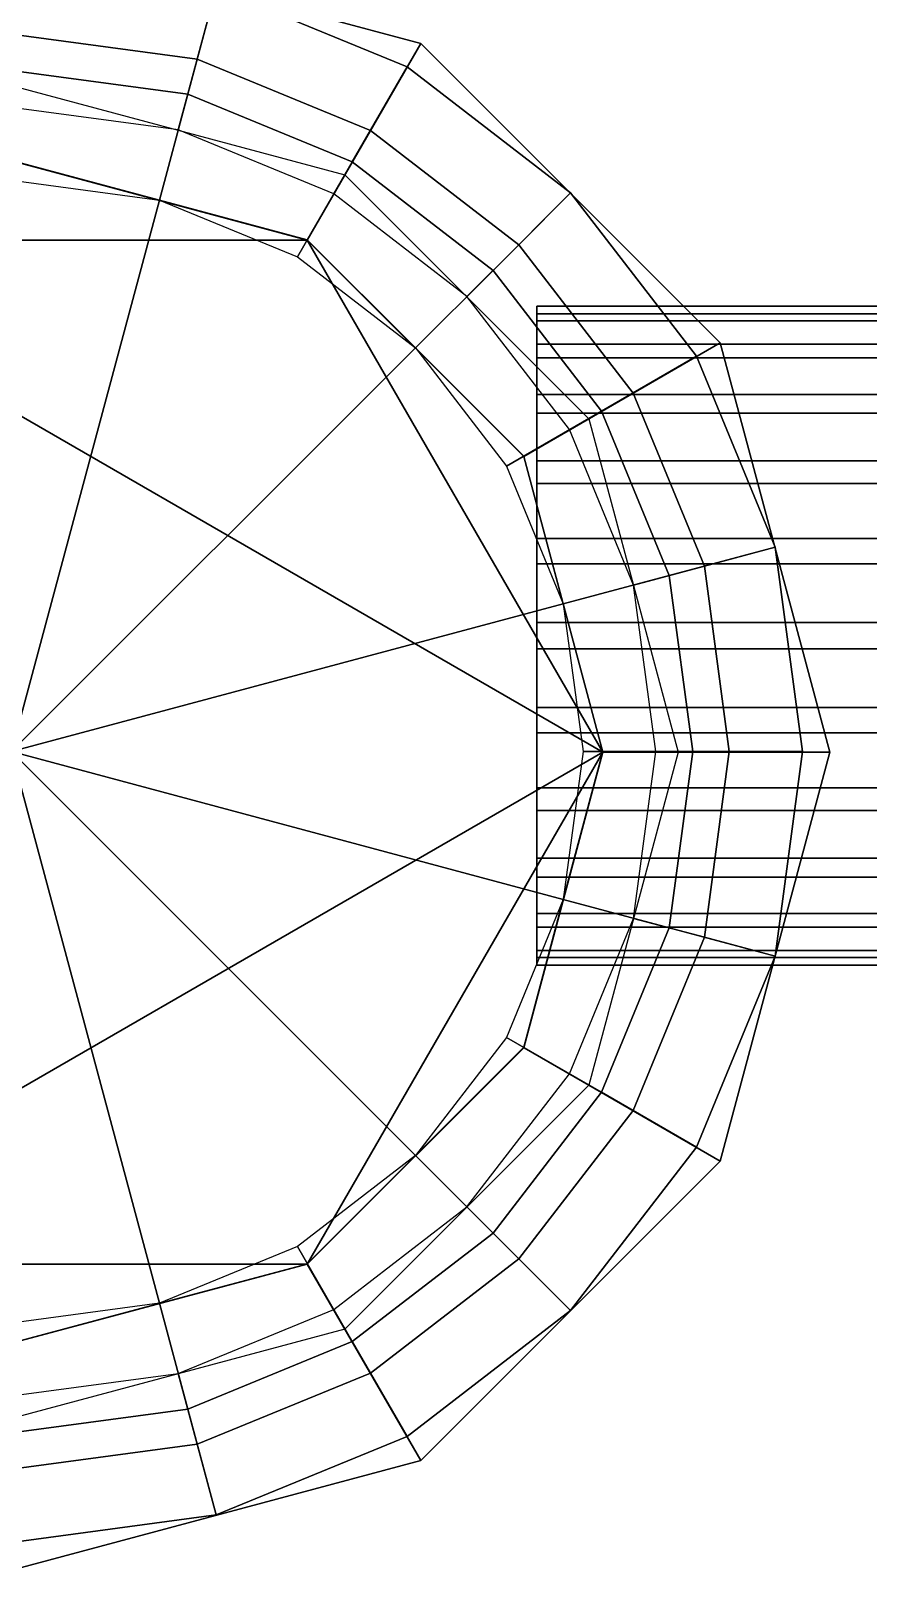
# Model space of a CAD drawing. Extents: x -0.485 to 0.485, y -0.171 to 0.09.
# Drawn here: x -0.43495 to -0.42676, y -0.1094 to -0.09435 of the extents above; entities that cross this region are included whole.
import ezdxf

# ---------------------------------------------------------------- set-up
doc = ezdxf.new("R2010")
doc.units = 0

msp = doc.modelspace()

# ---------------------------------------------------------------- linework, layer by layer
for points in [[(-0.435135, -0.093401, 0.251208), (-0.435135, -0.093401, 0.290534), (-0.431135, -0.094473, 0.290534), (-0.431135, -0.094473, 0.251208)], [(-0.435135, -0.093401, 0.251208), (-0.431135, -0.094473, 0.251208), (-0.432244, -0.096394, 0.248962), (-0.435135, -0.09562, 0.248962)], [(-0.431135, -0.094473, 0.290534), (-0.435135, -0.093401, 0.290534), (-0.435135, -0.094884, 0.291509), (-0.431876, -0.095757, 0.291509)], [(-0.435135, -0.093401, 1.716646), (-0.435135, -0.093401, 1.755973), (-0.431135, -0.094473, 1.755973), (-0.431135, -0.094473, 1.716646)], [(-0.435135, -0.093401, 1.716646), (-0.431135, -0.094473, 1.716646), (-0.432244, -0.096394, 1.7144), (-0.435135, -0.09562, 1.7144)], [(-0.431135, -0.094473, 1.755973), (-0.435135, -0.093401, 1.755973), (-0.435135, -0.094884, 1.756947), (-0.431876, -0.095757, 1.756947)], [(-0.433412, -0.094968, 1.798371), (-0.433135, -0.093933, 1.797248), (-0.435135, -0.093665, 1.797248), (-0.435135, -0.094738, 1.798371)], [(-0.43332, -0.094625, 1.757435), (-0.435135, -0.094382, 1.757435), (-0.435135, -0.093665, 1.757922), (-0.433135, -0.093933, 1.757922)], [(-0.433412, -0.094968, 0.332933), (-0.433135, -0.093933, 0.331809), (-0.435135, -0.093665, 0.331809), (-0.435135, -0.094738, 0.332933)], [(-0.43332, -0.094625, 0.291996), (-0.435135, -0.094382, 0.291996), (-0.435135, -0.093665, 0.292484), (-0.433135, -0.093933, 0.292484)], [(-0.433412, -0.094968, 1.798371), (-0.431805, -0.09563, 1.798371), (-0.431269, -0.094701, 1.797248), (-0.433135, -0.093933, 1.797248)], [(-0.433412, -0.094968, 0.332933), (-0.431805, -0.09563, 0.332933), (-0.431269, -0.094701, 0.331809), (-0.433135, -0.093933, 0.331809)], [(-0.43332, -0.094625, 1.757435), (-0.433135, -0.093933, 1.757922), (-0.431269, -0.094701, 1.757922), (-0.431627, -0.095322, 1.757435)], [(-0.43332, -0.094625, 0.291996), (-0.433135, -0.093933, 0.292484), (-0.431269, -0.094701, 0.292484), (-0.431627, -0.095322, 0.291996)], [(-0.433135, -0.093933, 1.777585), (-0.433135, -0.093933, 1.797248), (-0.431269, -0.094701, 1.797248), (-0.431269, -0.094701, 1.777585)], [(-0.433135, -0.093933, 1.777585), (-0.431269, -0.094701, 1.777585), (-0.431269, -0.094701, 1.757922), (-0.433135, -0.093933, 1.757922)], [(-0.433135, -0.093933, 0.312146), (-0.433135, -0.093933, 0.331809), (-0.431269, -0.094701, 0.331809), (-0.431269, -0.094701, 0.312146)], [(-0.433135, -0.093933, 0.312146), (-0.431269, -0.094701, 0.312146), (-0.431269, -0.094701, 0.292484), (-0.433135, -0.093933, 0.292484)], [(-0.43332, -0.094625, 1.757435), (-0.433506, -0.095317, 1.756947), (-0.435135, -0.095099, 1.756947), (-0.435135, -0.094382, 1.757435)], [(-0.43332, -0.094625, 0.291996), (-0.433506, -0.095317, 0.291509), (-0.435135, -0.095099, 0.291509), (-0.435135, -0.094382, 0.291996)], [(-0.431135, -0.094473, 0.251208), (-0.428207, -0.097401, 0.251208), (-0.430128, -0.09851, 0.248962), (-0.432244, -0.096394, 0.248962)], [(-0.431135, -0.094473, 1.716646), (-0.428207, -0.097401, 1.716646), (-0.430128, -0.09851, 1.7144), (-0.432244, -0.096394, 1.7144)], [(-0.428207, -0.097401, 0.290534), (-0.431135, -0.094473, 0.290534), (-0.431876, -0.095757, 0.291509), (-0.429491, -0.098142, 0.291509)], [(-0.428207, -0.097401, 1.755973), (-0.431135, -0.094473, 1.755973), (-0.431876, -0.095757, 1.756947), (-0.429491, -0.098142, 1.756947)], [(-0.431135, -0.094473, 0.251208), (-0.431135, -0.094473, 0.290534), (-0.428207, -0.097401, 0.290534), (-0.428207, -0.097401, 0.251208)], [(-0.431135, -0.094473, 1.716646), (-0.431135, -0.094473, 1.755973), (-0.428207, -0.097401, 1.755973), (-0.428207, -0.097401, 1.716646)], [(-0.43332, -0.094625, 1.757435), (-0.431627, -0.095322, 1.757435), (-0.431985, -0.095942, 1.756947), (-0.433506, -0.095317, 1.756947)], [(-0.43332, -0.094625, 0.291996), (-0.431627, -0.095322, 0.291996), (-0.431985, -0.095942, 0.291509), (-0.433506, -0.095317, 0.291509)], [(-0.433412, -0.094968, 1.798371), (-0.435135, -0.094738, 1.798371), (-0.435135, -0.09581, 1.799494), (-0.43369, -0.096003, 1.799494)], [(-0.433412, -0.094968, 0.332933), (-0.435135, -0.094738, 0.332933), (-0.435135, -0.09581, 0.334056), (-0.43369, -0.096003, 0.334056)], [(-0.430428, -0.096691, 1.798371), (-0.429671, -0.095933, 1.797248), (-0.431269, -0.094701, 1.797248), (-0.431805, -0.09563, 1.798371)], [(-0.430428, -0.096691, 0.332933), (-0.429671, -0.095933, 0.331809), (-0.431269, -0.094701, 0.331809), (-0.431805, -0.09563, 0.332933)], [(-0.430177, -0.09644, 1.757435), (-0.431627, -0.095322, 1.757435), (-0.431269, -0.094701, 1.757922), (-0.429671, -0.095933, 1.757922)], [(-0.430177, -0.09644, 0.291996), (-0.431627, -0.095322, 0.291996), (-0.431269, -0.094701, 0.292484), (-0.429671, -0.095933, 0.292484)], [(-0.429671, -0.095933, 1.777585), (-0.431269, -0.094701, 1.777585), (-0.431269, -0.094701, 1.797248), (-0.429671, -0.095933, 1.797248)], [(-0.429671, -0.095933, 1.777585), (-0.429671, -0.095933, 1.757922), (-0.431269, -0.094701, 1.757922), (-0.431269, -0.094701, 1.777585)], [(-0.429671, -0.095933, 0.312146), (-0.431269, -0.094701, 0.312146), (-0.431269, -0.094701, 0.331809), (-0.429671, -0.095933, 0.331809)], [(-0.429671, -0.095933, 0.312146), (-0.429671, -0.095933, 0.292484), (-0.431269, -0.094701, 0.292484), (-0.431269, -0.094701, 0.312146)], [(-0.433412, -0.094968, 1.798371), (-0.43369, -0.096003, 1.799494), (-0.432341, -0.096558, 1.799494), (-0.431805, -0.09563, 1.798371)], [(-0.433412, -0.094968, 0.332933), (-0.43369, -0.096003, 0.334056), (-0.432341, -0.096558, 0.334056), (-0.431805, -0.09563, 0.332933)], [(-0.430177, -0.09644, 1.757435), (-0.430684, -0.096946, 1.756947), (-0.431985, -0.095942, 1.756947), (-0.431627, -0.095322, 1.757435)], [(-0.430177, -0.09644, 0.291996), (-0.430684, -0.096946, 0.291509), (-0.431985, -0.095942, 0.291509), (-0.431627, -0.095322, 0.291996)], [(-0.438025, -0.096394, 0.248962), (-0.435135, -0.09562, 0.248962), (-0.432244, -0.096394, 0.248962)], [(-0.438025, -0.096394, 1.7144), (-0.435135, -0.09562, 1.7144), (-0.432244, -0.096394, 1.7144)], [(-0.435135, -0.101397, 1.799494), (-0.43369, -0.096003, 1.799494), (-0.435135, -0.095616, 1.799494), (-0.43658, -0.096003, 1.799494)], [(-0.435135, -0.101397, 0.334056), (-0.43369, -0.096003, 0.334056), (-0.435135, -0.095616, 0.334056), (-0.43658, -0.096003, 0.334056)], [(-0.430428, -0.096691, 1.798371), (-0.431805, -0.09563, 1.798371), (-0.432341, -0.096558, 1.799494), (-0.431186, -0.097449, 1.799494)], [(-0.430428, -0.096691, 0.332933), (-0.431805, -0.09563, 0.332933), (-0.432341, -0.096558, 0.334056), (-0.431186, -0.097449, 0.334056)], [(-0.435135, -0.101397, 1.799494), (-0.431186, -0.097449, 1.799494), (-0.432244, -0.096391, 1.799494), (-0.43369, -0.096003, 1.799494)], [(-0.435135, -0.101397, 0.334056), (-0.431186, -0.097449, 0.334056), (-0.432244, -0.096391, 0.334056), (-0.43369, -0.096003, 0.334056)], [(-0.430428, -0.096691, 1.798371), (-0.429367, -0.098067, 1.798371), (-0.428439, -0.097531, 1.797248), (-0.429671, -0.095933, 1.797248)], [(-0.430428, -0.096691, 0.332933), (-0.429367, -0.098067, 0.332933), (-0.428439, -0.097531, 0.331809), (-0.429671, -0.095933, 0.331809)], [(-0.430177, -0.09644, 1.757435), (-0.429671, -0.095933, 1.757922), (-0.428439, -0.097531, 1.757922), (-0.429059, -0.09789, 1.757435)], [(-0.430177, -0.09644, 0.291996), (-0.429671, -0.095933, 0.292484), (-0.428439, -0.097531, 0.292484), (-0.429059, -0.09789, 0.291996)], [(-0.429671, -0.095933, 1.777585), (-0.429671, -0.095933, 1.797248), (-0.428439, -0.097531, 1.797248), (-0.428439, -0.097531, 1.777585)], [(-0.429671, -0.095933, 1.777585), (-0.428439, -0.097531, 1.777585), (-0.428439, -0.097531, 1.757922), (-0.429671, -0.095933, 1.757922)], [(-0.429671, -0.095933, 0.312146), (-0.429671, -0.095933, 0.331809), (-0.428439, -0.097531, 0.331809), (-0.428439, -0.097531, 0.312146)], [(-0.429671, -0.095933, 0.312146), (-0.428439, -0.097531, 0.312146), (-0.428439, -0.097531, 0.292484), (-0.429671, -0.095933, 0.292484)], [(-0.438025, -0.096394, 0.248962), (-0.432244, -0.096394, 0.248962), (-0.429353, -0.101401, 0.248962)], [(-0.429353, -0.101401, 0.248962), (-0.438025, -0.106408, 0.248962), (-0.438025, -0.096394, 0.248962)], [(-0.438025, -0.096394, 1.7144), (-0.432244, -0.096394, 1.7144), (-0.429353, -0.101401, 1.7144)], [(-0.429353, -0.101401, 1.7144), (-0.438025, -0.106408, 1.7144), (-0.438025, -0.096394, 1.7144)], [(-0.432244, -0.096394, 0.248962), (-0.430128, -0.09851, 0.248962), (-0.429353, -0.101401, 0.248962)], [(-0.432244, -0.096394, 1.7144), (-0.430128, -0.09851, 1.7144), (-0.429353, -0.101401, 1.7144)], [(-0.430177, -0.09644, 1.757435), (-0.429059, -0.09789, 1.757435), (-0.42968, -0.098248, 1.756947), (-0.430684, -0.096946, 1.756947)], [(-0.430177, -0.09644, 0.291996), (-0.429059, -0.09789, 0.291996), (-0.42968, -0.098248, 0.291509), (-0.430684, -0.096946, 0.291509)], [(-0.430428, -0.096691, 1.798371), (-0.431186, -0.097449, 1.799494), (-0.430296, -0.098604, 1.799494), (-0.429367, -0.098067, 1.798371)], [(-0.430428, -0.096691, 0.332933), (-0.431186, -0.097449, 0.334056), (-0.430296, -0.098604, 0.334056), (-0.429367, -0.098067, 0.332933)], [(-0.425217, -0.097041, 1.784565), (-0.425217, -0.097116, 1.783655), (-0.429999, -0.097116, 1.783655), (-0.429999, -0.097041, 1.784565)], [(-0.425217, -0.097041, 1.784565), (-0.429999, -0.097041, 1.784565), (-0.429999, -0.097184, 1.785466), (-0.425217, -0.097184, 1.785466)], [(-0.425217, -0.097041, 0.319127), (-0.425217, -0.097116, 0.318216), (-0.429999, -0.097116, 0.318216), (-0.429999, -0.097041, 0.319127)], [(-0.425217, -0.097041, 0.319127), (-0.429999, -0.097041, 0.319127), (-0.429999, -0.097184, 0.320028), (-0.425217, -0.097184, 0.320028)], [(-0.425217, -0.097414, 1.782801), (-0.429999, -0.097414, 1.782801), (-0.429999, -0.097116, 1.783655), (-0.425217, -0.097116, 1.783655)], [(-0.425217, -0.097414, 0.317362), (-0.429999, -0.097414, 0.317362), (-0.429999, -0.097116, 0.318216), (-0.425217, -0.097116, 0.318216)], [(-0.425217, -0.097545, 1.786291), (-0.425217, -0.097184, 1.785466), (-0.429999, -0.097184, 1.785466), (-0.429999, -0.097545, 1.786291)], [(-0.425217, -0.097545, 0.320852), (-0.425217, -0.097184, 0.320028), (-0.429999, -0.097184, 0.320028), (-0.429999, -0.097545, 0.320852)], [(-0.435135, -0.101397, 1.799494), (-0.429741, -0.099952, 1.799494), (-0.430128, -0.098507, 1.799494), (-0.431186, -0.097449, 1.799494)], [(-0.435135, -0.101397, 0.334056), (-0.429741, -0.099952, 0.334056), (-0.430128, -0.098507, 0.334056), (-0.431186, -0.097449, 0.334056)], [(-0.428207, -0.097401, 0.251208), (-0.427135, -0.101401, 0.251208), (-0.429353, -0.101401, 0.248962), (-0.430128, -0.09851, 0.248962)], [(-0.428207, -0.097401, 1.716646), (-0.427135, -0.101401, 1.716646), (-0.429353, -0.101401, 1.7144), (-0.430128, -0.09851, 1.7144)], [(-0.425217, -0.097414, 1.782801), (-0.425217, -0.097903, 1.782059), (-0.429999, -0.097903, 1.782059), (-0.429999, -0.097414, 1.782801)], [(-0.425217, -0.097414, 0.317362), (-0.425217, -0.097903, 0.31662), (-0.429999, -0.097903, 0.31662), (-0.429999, -0.097414, 0.317362)], [(-0.427135, -0.101401, 0.290534), (-0.428207, -0.097401, 0.290534), (-0.429491, -0.098142, 0.291509), (-0.428618, -0.101401, 0.291509)], [(-0.427135, -0.101401, 1.755973), (-0.428207, -0.097401, 1.755973), (-0.429491, -0.098142, 1.756947), (-0.428618, -0.101401, 1.756947)], [(-0.428706, -0.099675, 1.798371), (-0.427671, -0.099397, 1.797248), (-0.428439, -0.097531, 1.797248), (-0.429367, -0.098067, 1.798371)], [(-0.428706, -0.099675, 0.332933), (-0.427671, -0.099397, 0.331809), (-0.428439, -0.097531, 0.331809), (-0.429367, -0.098067, 0.332933)], [(-0.428362, -0.099583, 1.757435), (-0.429059, -0.09789, 1.757435), (-0.428439, -0.097531, 1.757922), (-0.427671, -0.099397, 1.757922)], [(-0.428362, -0.099583, 0.291996), (-0.429059, -0.09789, 0.291996), (-0.428439, -0.097531, 0.292484), (-0.427671, -0.099397, 0.292484)], [(-0.427671, -0.099397, 1.777585), (-0.428439, -0.097531, 1.777585), (-0.428439, -0.097531, 1.797248), (-0.427671, -0.099397, 1.797248)], [(-0.427671, -0.099397, 1.777585), (-0.427671, -0.099397, 1.757922), (-0.428439, -0.097531, 1.757922), (-0.428439, -0.097531, 1.777585)], [(-0.427671, -0.099397, 0.312146), (-0.428439, -0.097531, 0.312146), (-0.428439, -0.097531, 0.331809), (-0.427671, -0.099397, 0.331809)], [(-0.427671, -0.099397, 0.312146), (-0.427671, -0.099397, 0.292484), (-0.428439, -0.097531, 0.292484), (-0.428439, -0.097531, 0.312146)], [(-0.428207, -0.097401, 0.251208), (-0.428207, -0.097401, 0.290534), (-0.427135, -0.101401, 0.290534), (-0.427135, -0.101401, 0.251208)], [(-0.428207, -0.097401, 1.716646), (-0.428207, -0.097401, 1.755973), (-0.427135, -0.101401, 1.755973), (-0.427135, -0.101401, 1.716646)], [(-0.425217, -0.097545, 1.786291), (-0.429999, -0.097545, 1.786291), (-0.429999, -0.098086, 1.786987), (-0.425217, -0.098086, 1.786987)], [(-0.425217, -0.097545, 0.320852), (-0.429999, -0.097545, 0.320852), (-0.429999, -0.098086, 0.321549), (-0.425217, -0.098086, 0.321549)], [(-0.425217, -0.098552, 1.781485), (-0.429999, -0.098552, 1.781485), (-0.429999, -0.097903, 1.782059), (-0.425217, -0.097903, 1.782059)], [(-0.425217, -0.098552, 0.316047), (-0.429999, -0.098552, 0.316047), (-0.429999, -0.097903, 0.31662), (-0.425217, -0.097903, 0.31662)], [(-0.428362, -0.099583, 1.757435), (-0.429054, -0.099768, 1.756947), (-0.42968, -0.098248, 1.756947), (-0.429059, -0.09789, 1.757435)], [(-0.428362, -0.099583, 0.291996), (-0.429054, -0.099768, 0.291509), (-0.42968, -0.098248, 0.291509), (-0.429059, -0.09789, 0.291996)], [(-0.428706, -0.099675, 1.798371), (-0.429367, -0.098067, 1.798371), (-0.430296, -0.098604, 1.799494), (-0.429741, -0.099952, 1.799494)], [(-0.428706, -0.099675, 0.332933), (-0.429367, -0.098067, 0.332933), (-0.430296, -0.098604, 0.334056), (-0.429741, -0.099952, 0.334056)], [(-0.425217, -0.098775, 1.787503), (-0.425217, -0.098086, 1.786987), (-0.429999, -0.098086, 1.786987), (-0.429999, -0.098775, 1.787503)], [(-0.425217, -0.098775, 0.322064), (-0.425217, -0.098086, 0.321549), (-0.429999, -0.098086, 0.321549), (-0.429999, -0.098775, 0.322064)], [(-0.425217, -0.098552, 1.781485), (-0.425217, -0.099313, 1.781109), (-0.429999, -0.099313, 1.781109), (-0.429999, -0.098552, 1.781485)], [(-0.425217, -0.098552, 0.316047), (-0.425217, -0.099313, 0.315671), (-0.429999, -0.099313, 0.315671), (-0.429999, -0.098552, 0.316047)], [(-0.425217, -0.098775, 1.787503), (-0.429999, -0.098775, 1.787503), (-0.429999, -0.09956, 1.787812), (-0.425217, -0.09956, 1.787812)], [(-0.425217, -0.098775, 0.322064), (-0.429999, -0.098775, 0.322064), (-0.429999, -0.09956, 0.322374), (-0.425217, -0.09956, 0.322374)], [(-0.425217, -0.100135, 1.78096), (-0.429999, -0.100135, 1.78096), (-0.429999, -0.099313, 1.781109), (-0.425217, -0.099313, 1.781109)], [(-0.425217, -0.100135, 0.315521), (-0.429999, -0.100135, 0.315521), (-0.429999, -0.099313, 0.315671), (-0.425217, -0.099313, 0.315671)], [(-0.428706, -0.099675, 1.798371), (-0.428475, -0.101397, 1.798371), (-0.427403, -0.101397, 1.797248), (-0.427671, -0.099397, 1.797248)], [(-0.428706, -0.099675, 0.332933), (-0.428475, -0.101397, 0.332933), (-0.427403, -0.101397, 0.331809), (-0.427671, -0.099397, 0.331809)], [(-0.428362, -0.099583, 1.757435), (-0.427671, -0.099397, 1.757922), (-0.427403, -0.101397, 1.757922), (-0.428119, -0.101397, 1.757435)], [(-0.428362, -0.099583, 0.291996), (-0.427671, -0.099397, 0.292484), (-0.427403, -0.101397, 0.292484), (-0.428119, -0.101397, 0.291996)], [(-0.427671, -0.099397, 1.777585), (-0.427671, -0.099397, 1.797248), (-0.427403, -0.101397, 1.797248), (-0.427403, -0.101397, 1.777585)], [(-0.427671, -0.099397, 1.777585), (-0.427403, -0.101397, 1.777585), (-0.427403, -0.101397, 1.757922), (-0.427671, -0.099397, 1.757922)], [(-0.427671, -0.099397, 0.312146), (-0.427671, -0.099397, 0.331809), (-0.427403, -0.101397, 0.331809), (-0.427403, -0.101397, 0.312146)], [(-0.427671, -0.099397, 0.312146), (-0.427403, -0.101397, 0.312146), (-0.427403, -0.101397, 0.292484), (-0.427671, -0.099397, 0.292484)], [(-0.425217, -0.10039, 1.787891), (-0.425217, -0.09956, 1.787812), (-0.429999, -0.09956, 1.787812), (-0.429999, -0.10039, 1.787891)], [(-0.425217, -0.10039, 0.322453), (-0.425217, -0.09956, 0.322374), (-0.429999, -0.09956, 0.322374), (-0.429999, -0.10039, 0.322453)], [(-0.428362, -0.099583, 1.757435), (-0.428119, -0.101397, 1.757435), (-0.428836, -0.101397, 1.756947), (-0.429054, -0.099768, 1.756947)], [(-0.428362, -0.099583, 0.291996), (-0.428119, -0.101397, 0.291996), (-0.428836, -0.101397, 0.291509), (-0.429054, -0.099768, 0.291509)], [(-0.428706, -0.099675, 1.798371), (-0.429741, -0.099952, 1.799494), (-0.429547, -0.101397, 1.799494), (-0.428475, -0.101397, 1.798371)], [(-0.428706, -0.099675, 0.332933), (-0.429741, -0.099952, 0.334056), (-0.429547, -0.101397, 0.334056), (-0.428475, -0.101397, 0.332933)], [(-0.435135, -0.101397, 1.799494), (-0.429741, -0.102843, 1.799494), (-0.429354, -0.101397, 1.799494), (-0.429741, -0.099952, 1.799494)], [(-0.435135, -0.101397, 0.334056), (-0.429741, -0.102843, 0.334056), (-0.429354, -0.101397, 0.334056), (-0.429741, -0.099952, 0.334056)], [(-0.425217, -0.100135, 1.78096), (-0.425217, -0.100965, 1.781039), (-0.429999, -0.100965, 1.781039), (-0.429999, -0.100135, 1.78096)], [(-0.425217, -0.100135, 0.315521), (-0.425217, -0.100965, 0.3156), (-0.429999, -0.100965, 0.3156), (-0.429999, -0.100135, 0.315521)], [(-0.425217, -0.10039, 1.787891), (-0.429999, -0.10039, 1.787891), (-0.429999, -0.101213, 1.787742), (-0.425217, -0.101213, 1.787742)], [(-0.425217, -0.10039, 0.322453), (-0.429999, -0.10039, 0.322453), (-0.429999, -0.101213, 0.322303), (-0.425217, -0.101213, 0.322303)], [(-0.425217, -0.10175, 1.781348), (-0.429999, -0.10175, 1.781348), (-0.429999, -0.100965, 1.781039), (-0.425217, -0.100965, 1.781039)], [(-0.425217, -0.10175, 0.31591), (-0.429999, -0.10175, 0.31591), (-0.429999, -0.100965, 0.3156), (-0.425217, -0.100965, 0.3156)], [(-0.425217, -0.101973, 1.787365), (-0.425217, -0.101213, 1.787742), (-0.429999, -0.101213, 1.787742), (-0.429999, -0.101973, 1.787365)], [(-0.425217, -0.101973, 0.321927), (-0.425217, -0.101213, 0.322303), (-0.429999, -0.101213, 0.322303), (-0.429999, -0.101973, 0.321927)], [(-0.429353, -0.101401, 0.248962), (-0.432244, -0.106408, 0.248962), (-0.438025, -0.106408, 0.248962)], [(-0.429353, -0.101401, 1.7144), (-0.432244, -0.106408, 1.7144), (-0.438025, -0.106408, 1.7144)], [(-0.435135, -0.101397, 1.799494), (-0.43658, -0.106791, 1.799494), (-0.435135, -0.107179, 1.799494), (-0.43369, -0.106791, 1.799494)], [(-0.435135, -0.101397, 0.334056), (-0.43658, -0.106791, 0.334056), (-0.435135, -0.107179, 0.334056), (-0.43369, -0.106791, 0.334056)], [(-0.435135, -0.101397, 1.799494), (-0.43369, -0.106791, 1.799494), (-0.432244, -0.106404, 1.799494), (-0.431186, -0.105346, 1.799494)], [(-0.435135, -0.101397, 1.799494), (-0.431186, -0.105346, 1.799494), (-0.430128, -0.104288, 1.799494), (-0.429741, -0.102843, 1.799494)], [(-0.435135, -0.101397, 0.334056), (-0.43369, -0.106791, 0.334056), (-0.432244, -0.106404, 0.334056), (-0.431186, -0.105346, 0.334056)], [(-0.435135, -0.101397, 0.334056), (-0.431186, -0.105346, 0.334056), (-0.430128, -0.104288, 0.334056), (-0.429741, -0.102843, 0.334056)], [(-0.429353, -0.101401, 0.248962), (-0.430128, -0.104292, 0.248962), (-0.432244, -0.106408, 0.248962)], [(-0.429353, -0.101401, 1.7144), (-0.430128, -0.104292, 1.7144), (-0.432244, -0.106408, 1.7144)], [(-0.427135, -0.101401, 0.251208), (-0.428207, -0.105401, 0.251208), (-0.430128, -0.104292, 0.248962), (-0.429353, -0.101401, 0.248962)], [(-0.427135, -0.101401, 1.716646), (-0.428207, -0.105401, 1.716646), (-0.430128, -0.104292, 1.7144), (-0.429353, -0.101401, 1.7144)], [(-0.428706, -0.10312, 1.798371), (-0.428475, -0.101397, 1.798371), (-0.429547, -0.101397, 1.799494), (-0.429741, -0.102843, 1.799494)], [(-0.428706, -0.10312, 0.332933), (-0.428475, -0.101397, 0.332933), (-0.429547, -0.101397, 0.334056), (-0.429741, -0.102843, 0.334056)], [(-0.428207, -0.105401, 0.290534), (-0.427135, -0.101401, 0.290534), (-0.428618, -0.101401, 0.291509), (-0.429491, -0.104659, 0.291509)], [(-0.428207, -0.105401, 1.755973), (-0.427135, -0.101401, 1.755973), (-0.428618, -0.101401, 1.756947), (-0.429491, -0.104659, 1.756947)], [(-0.428362, -0.103212, 1.757435), (-0.429054, -0.103027, 1.756947), (-0.428836, -0.101397, 1.756947), (-0.428119, -0.101397, 1.757435)], [(-0.428362, -0.103212, 0.291996), (-0.429054, -0.103027, 0.291509), (-0.428836, -0.101397, 0.291509), (-0.428119, -0.101397, 0.291996)], [(-0.428706, -0.10312, 1.798371), (-0.427671, -0.103397, 1.797248), (-0.427403, -0.101397, 1.797248), (-0.428475, -0.101397, 1.798371)], [(-0.428706, -0.10312, 0.332933), (-0.427671, -0.103397, 0.331809), (-0.427403, -0.101397, 0.331809), (-0.428475, -0.101397, 0.332933)], [(-0.428362, -0.103212, 1.757435), (-0.428119, -0.101397, 1.757435), (-0.427403, -0.101397, 1.757922), (-0.427671, -0.103397, 1.757922)], [(-0.428362, -0.103212, 0.291996), (-0.428119, -0.101397, 0.291996), (-0.427403, -0.101397, 0.292484), (-0.427671, -0.103397, 0.292484)], [(-0.427135, -0.101401, 0.251208), (-0.427135, -0.101401, 0.290534), (-0.428207, -0.105401, 0.290534), (-0.428207, -0.105401, 0.251208)], [(-0.427135, -0.101401, 1.716646), (-0.427135, -0.101401, 1.755973), (-0.428207, -0.105401, 1.755973), (-0.428207, -0.105401, 1.716646)], [(-0.427671, -0.103397, 1.777585), (-0.427403, -0.101397, 1.777585), (-0.427403, -0.101397, 1.797248), (-0.427671, -0.103397, 1.797248)], [(-0.427671, -0.103397, 1.777585), (-0.427671, -0.103397, 1.757922), (-0.427403, -0.101397, 1.757922), (-0.427403, -0.101397, 1.777585)], [(-0.427671, -0.103397, 0.312146), (-0.427403, -0.101397, 0.312146), (-0.427403, -0.101397, 0.331809), (-0.427671, -0.103397, 0.331809)], [(-0.427671, -0.103397, 0.312146), (-0.427671, -0.103397, 0.292484), (-0.427403, -0.101397, 0.292484), (-0.427403, -0.101397, 0.312146)], [(-0.425217, -0.10175, 1.781348), (-0.425217, -0.102439, 1.781864), (-0.429999, -0.102439, 1.781864), (-0.429999, -0.10175, 1.781348)], [(-0.425217, -0.10175, 0.31591), (-0.425217, -0.102439, 0.316425), (-0.429999, -0.102439, 0.316425), (-0.429999, -0.10175, 0.31591)], [(-0.425217, -0.101973, 1.787365), (-0.429999, -0.101973, 1.787365), (-0.429999, -0.102623, 1.786792), (-0.425217, -0.102623, 1.786792)], [(-0.425217, -0.101973, 0.321927), (-0.429999, -0.101973, 0.321927), (-0.429999, -0.102623, 0.321353), (-0.425217, -0.102623, 0.321353)], [(-0.425217, -0.102981, 1.78256), (-0.429999, -0.102981, 1.78256), (-0.429999, -0.102439, 1.781864), (-0.425217, -0.102439, 1.781864)], [(-0.425217, -0.102981, 0.317121), (-0.429999, -0.102981, 0.317121), (-0.429999, -0.102439, 0.316425), (-0.425217, -0.102439, 0.316425)], [(-0.425217, -0.103112, 1.78605), (-0.425217, -0.102623, 1.786792), (-0.429999, -0.102623, 1.786792), (-0.429999, -0.103112, 1.78605)], [(-0.425217, -0.103112, 0.320611), (-0.425217, -0.102623, 0.321353), (-0.429999, -0.102623, 0.321353), (-0.429999, -0.103112, 0.320611)], [(-0.428706, -0.10312, 1.798371), (-0.429741, -0.102843, 1.799494), (-0.430296, -0.104191, 1.799494), (-0.429367, -0.104727, 1.798371)], [(-0.428706, -0.10312, 0.332933), (-0.429741, -0.102843, 0.334056), (-0.430296, -0.104191, 0.334056), (-0.429367, -0.104727, 0.332933)], [(-0.425217, -0.102981, 1.78256), (-0.425217, -0.103341, 1.783385), (-0.429999, -0.103341, 1.783385), (-0.429999, -0.102981, 1.78256)], [(-0.425217, -0.102981, 0.317121), (-0.425217, -0.103341, 0.317946), (-0.429999, -0.103341, 0.317946), (-0.429999, -0.102981, 0.317121)], [(-0.428362, -0.103212, 1.757435), (-0.429059, -0.104905, 1.757435), (-0.42968, -0.104547, 1.756947), (-0.429054, -0.103027, 1.756947)], [(-0.428362, -0.103212, 0.291996), (-0.429059, -0.104905, 0.291996), (-0.42968, -0.104547, 0.291509), (-0.429054, -0.103027, 0.291509)], [(-0.425217, -0.103112, 1.78605), (-0.429999, -0.103112, 1.78605), (-0.429999, -0.103409, 1.785196), (-0.425217, -0.103409, 1.785196)], [(-0.425217, -0.103112, 0.320611), (-0.429999, -0.103112, 0.320611), (-0.429999, -0.103409, 0.319757), (-0.425217, -0.103409, 0.319757)], [(-0.428706, -0.10312, 1.798371), (-0.429367, -0.104727, 1.798371), (-0.428439, -0.105263, 1.797248), (-0.427671, -0.103397, 1.797248)], [(-0.428706, -0.10312, 0.332933), (-0.429367, -0.104727, 0.332933), (-0.428439, -0.105263, 0.331809), (-0.427671, -0.103397, 0.331809)], [(-0.428362, -0.103212, 1.757435), (-0.427671, -0.103397, 1.757922), (-0.428439, -0.105263, 1.757922), (-0.429059, -0.104905, 1.757435)], [(-0.428362, -0.103212, 0.291996), (-0.427671, -0.103397, 0.292484), (-0.428439, -0.105263, 0.292484), (-0.429059, -0.104905, 0.291996)], [(-0.425217, -0.103485, 1.784285), (-0.429999, -0.103485, 1.784285), (-0.429999, -0.103341, 1.783385), (-0.425217, -0.103341, 1.783385)], [(-0.425217, -0.103485, 0.318847), (-0.429999, -0.103485, 0.318847), (-0.429999, -0.103341, 0.317946), (-0.425217, -0.103341, 0.317946)], [(-0.425217, -0.103485, 1.784285), (-0.425217, -0.103409, 1.785196), (-0.429999, -0.103409, 1.785196), (-0.429999, -0.103485, 1.784285)], [(-0.425217, -0.103485, 0.318847), (-0.425217, -0.103409, 0.319757), (-0.429999, -0.103409, 0.319757), (-0.429999, -0.103485, 0.318847)], [(-0.427671, -0.103397, 1.777585), (-0.427671, -0.103397, 1.797248), (-0.428439, -0.105263, 1.797248), (-0.428439, -0.105263, 1.777585)], [(-0.427671, -0.103397, 1.777585), (-0.428439, -0.105263, 1.777585), (-0.428439, -0.105263, 1.757922), (-0.427671, -0.103397, 1.757922)], [(-0.427671, -0.103397, 0.312146), (-0.427671, -0.103397, 0.331809), (-0.428439, -0.105263, 0.331809), (-0.428439, -0.105263, 0.312146)], [(-0.427671, -0.103397, 0.312146), (-0.428439, -0.105263, 0.312146), (-0.428439, -0.105263, 0.292484), (-0.427671, -0.103397, 0.292484)], [(-0.428207, -0.105401, 0.251208), (-0.431135, -0.108329, 0.251208), (-0.432244, -0.106408, 0.248962), (-0.430128, -0.104292, 0.248962)], [(-0.428207, -0.105401, 1.716646), (-0.431135, -0.108329, 1.716646), (-0.432244, -0.106408, 1.7144), (-0.430128, -0.104292, 1.7144)], [(-0.430428, -0.106104, 1.798371), (-0.429367, -0.104727, 1.798371), (-0.430296, -0.104191, 1.799494), (-0.431186, -0.105346, 1.799494)], [(-0.430428, -0.106104, 0.332933), (-0.429367, -0.104727, 0.332933), (-0.430296, -0.104191, 0.334056), (-0.431186, -0.105346, 0.334056)], [(-0.430177, -0.106355, 1.757435), (-0.430684, -0.105849, 1.756947), (-0.42968, -0.104547, 1.756947), (-0.429059, -0.104905, 1.757435)], [(-0.430177, -0.106355, 0.291996), (-0.430684, -0.105849, 0.291509), (-0.42968, -0.104547, 0.291509), (-0.429059, -0.104905, 0.291996)], [(-0.431135, -0.108329, 0.290534), (-0.428207, -0.105401, 0.290534), (-0.429491, -0.104659, 0.291509), (-0.431876, -0.107045, 0.291509)], [(-0.431135, -0.108329, 1.755973), (-0.428207, -0.105401, 1.755973), (-0.429491, -0.104659, 1.756947), (-0.431876, -0.107045, 1.756947)], [(-0.430428, -0.106104, 1.798371), (-0.429671, -0.106861, 1.797248), (-0.428439, -0.105263, 1.797248), (-0.429367, -0.104727, 1.798371)], [(-0.430428, -0.106104, 0.332933), (-0.429671, -0.106861, 0.331809), (-0.428439, -0.105263, 0.331809), (-0.429367, -0.104727, 0.332933)], [(-0.430177, -0.106355, 1.757435), (-0.429059, -0.104905, 1.757435), (-0.428439, -0.105263, 1.757922), (-0.429671, -0.106861, 1.757922)], [(-0.430177, -0.106355, 0.291996), (-0.429059, -0.104905, 0.291996), (-0.428439, -0.105263, 0.292484), (-0.429671, -0.106861, 0.292484)], [(-0.430428, -0.106104, 1.798371), (-0.431186, -0.105346, 1.799494), (-0.432341, -0.106236, 1.799494), (-0.431805, -0.107165, 1.798371)], [(-0.430428, -0.106104, 0.332933), (-0.431186, -0.105346, 0.334056), (-0.432341, -0.106236, 0.334056), (-0.431805, -0.107165, 0.332933)], [(-0.429671, -0.106861, 1.777585), (-0.428439, -0.105263, 1.777585), (-0.428439, -0.105263, 1.797248), (-0.429671, -0.106861, 1.797248)], [(-0.429671, -0.106861, 1.777585), (-0.429671, -0.106861, 1.757922), (-0.428439, -0.105263, 1.757922), (-0.428439, -0.105263, 1.777585)], [(-0.429671, -0.106861, 0.312146), (-0.428439, -0.105263, 0.312146), (-0.428439, -0.105263, 0.331809), (-0.429671, -0.106861, 0.331809)], [(-0.429671, -0.106861, 0.312146), (-0.429671, -0.106861, 0.292484), (-0.428439, -0.105263, 0.292484), (-0.428439, -0.105263, 0.312146)], [(-0.428207, -0.105401, 0.251208), (-0.428207, -0.105401, 0.290534), (-0.431135, -0.108329, 0.290534), (-0.431135, -0.108329, 0.251208)], [(-0.428207, -0.105401, 1.716646), (-0.428207, -0.105401, 1.755973), (-0.431135, -0.108329, 1.755973), (-0.431135, -0.108329, 1.716646)], [(-0.430177, -0.106355, 1.757435), (-0.431627, -0.107473, 1.757435), (-0.431985, -0.106852, 1.756947), (-0.430684, -0.105849, 1.756947)], [(-0.430177, -0.106355, 0.291996), (-0.431627, -0.107473, 0.291996), (-0.431985, -0.106852, 0.291509), (-0.430684, -0.105849, 0.291509)], [(-0.430428, -0.106104, 1.798371), (-0.431805, -0.107165, 1.798371), (-0.431269, -0.108094, 1.797248), (-0.429671, -0.106861, 1.797248)], [(-0.430428, -0.106104, 0.332933), (-0.431805, -0.107165, 0.332933), (-0.431269, -0.108094, 0.331809), (-0.429671, -0.106861, 0.331809)], [(-0.433412, -0.107826, 1.798371), (-0.431805, -0.107165, 1.798371), (-0.432341, -0.106236, 1.799494), (-0.43369, -0.106791, 1.799494)], [(-0.433412, -0.107826, 0.332933), (-0.431805, -0.107165, 0.332933), (-0.432341, -0.106236, 0.334056), (-0.43369, -0.106791, 0.334056)], [(-0.432244, -0.106408, 0.248962), (-0.435135, -0.107182, 0.248962), (-0.438025, -0.106408, 0.248962)], [(-0.432244, -0.106408, 1.7144), (-0.435135, -0.107182, 1.7144), (-0.438025, -0.106408, 1.7144)], [(-0.431135, -0.108329, 0.251208), (-0.435135, -0.109401, 0.251208), (-0.435135, -0.107182, 0.248962), (-0.432244, -0.106408, 0.248962)], [(-0.431135, -0.108329, 1.716646), (-0.435135, -0.109401, 1.716646), (-0.435135, -0.107182, 1.7144), (-0.432244, -0.106408, 1.7144)], [(-0.430177, -0.106355, 1.757435), (-0.429671, -0.106861, 1.757922), (-0.431269, -0.108094, 1.757922), (-0.431627, -0.107473, 1.757435)], [(-0.430177, -0.106355, 0.291996), (-0.429671, -0.106861, 0.292484), (-0.431269, -0.108094, 0.292484), (-0.431627, -0.107473, 0.291996)], [(-0.433412, -0.107826, 1.798371), (-0.43369, -0.106791, 1.799494), (-0.435135, -0.106985, 1.799494), (-0.435135, -0.108057, 1.798371)], [(-0.433412, -0.107826, 0.332933), (-0.43369, -0.106791, 0.334056), (-0.435135, -0.106985, 0.334056), (-0.435135, -0.108057, 0.332933)], [(-0.43332, -0.10817, 1.757435), (-0.433506, -0.107478, 1.756947), (-0.431985, -0.106852, 1.756947), (-0.431627, -0.107473, 1.757435)], [(-0.43332, -0.10817, 0.291996), (-0.433506, -0.107478, 0.291509), (-0.431985, -0.106852, 0.291509), (-0.431627, -0.107473, 0.291996)], [(-0.429671, -0.106861, 1.777585), (-0.429671, -0.106861, 1.797248), (-0.431269, -0.108094, 1.797248), (-0.431269, -0.108094, 1.777585)], [(-0.429671, -0.106861, 1.777585), (-0.431269, -0.108094, 1.777585), (-0.431269, -0.108094, 1.757922), (-0.429671, -0.106861, 1.757922)], [(-0.429671, -0.106861, 0.312146), (-0.429671, -0.106861, 0.331809), (-0.431269, -0.108094, 0.331809), (-0.431269, -0.108094, 0.312146)], [(-0.429671, -0.106861, 0.312146), (-0.431269, -0.108094, 0.312146), (-0.431269, -0.108094, 0.292484), (-0.429671, -0.106861, 0.292484)], [(-0.435135, -0.109401, 0.290534), (-0.431135, -0.108329, 0.290534), (-0.431876, -0.107045, 0.291509), (-0.435135, -0.107918, 0.291509)], [(-0.435135, -0.109401, 1.755973), (-0.431135, -0.108329, 1.755973), (-0.431876, -0.107045, 1.756947), (-0.435135, -0.107918, 1.756947)], [(-0.433412, -0.107826, 1.798371), (-0.433135, -0.108861, 1.797248), (-0.431269, -0.108094, 1.797248), (-0.431805, -0.107165, 1.798371)], [(-0.433412, -0.107826, 0.332933), (-0.433135, -0.108861, 0.331809), (-0.431269, -0.108094, 0.331809), (-0.431805, -0.107165, 0.332933)], [(-0.43332, -0.10817, 1.757435), (-0.431627, -0.107473, 1.757435), (-0.431269, -0.108094, 1.757922), (-0.433135, -0.108861, 1.757922)], [(-0.43332, -0.10817, 0.291996), (-0.431627, -0.107473, 0.291996), (-0.431269, -0.108094, 0.292484), (-0.433135, -0.108861, 0.292484)], [(-0.43332, -0.10817, 1.757435), (-0.435135, -0.108413, 1.757435), (-0.435135, -0.107696, 1.756947), (-0.433506, -0.107478, 1.756947)], [(-0.43332, -0.10817, 0.291996), (-0.435135, -0.108413, 0.291996), (-0.435135, -0.107696, 0.291509), (-0.433506, -0.107478, 0.291509)], [(-0.433412, -0.107826, 1.798371), (-0.435135, -0.108057, 1.798371), (-0.435135, -0.109129, 1.797248), (-0.433135, -0.108861, 1.797248)], [(-0.433412, -0.107826, 0.332933), (-0.435135, -0.108057, 0.332933), (-0.435135, -0.109129, 0.331809), (-0.433135, -0.108861, 0.331809)], [(-0.43332, -0.10817, 1.757435), (-0.433135, -0.108861, 1.757922), (-0.435135, -0.109129, 1.757922), (-0.435135, -0.108413, 1.757435)], [(-0.43332, -0.10817, 0.291996), (-0.433135, -0.108861, 0.292484), (-0.435135, -0.109129, 0.292484), (-0.435135, -0.108413, 0.291996)], [(-0.433135, -0.108861, 1.777585), (-0.431269, -0.108094, 1.777585), (-0.431269, -0.108094, 1.797248), (-0.433135, -0.108861, 1.797248)], [(-0.433135, -0.108861, 1.777585), (-0.433135, -0.108861, 1.757922), (-0.431269, -0.108094, 1.757922), (-0.431269, -0.108094, 1.777585)], [(-0.433135, -0.108861, 0.312146), (-0.431269, -0.108094, 0.312146), (-0.431269, -0.108094, 0.331809), (-0.433135, -0.108861, 0.331809)], [(-0.433135, -0.108861, 0.312146), (-0.433135, -0.108861, 0.292484), (-0.431269, -0.108094, 0.292484), (-0.431269, -0.108094, 0.312146)], [(-0.431135, -0.108329, 0.251208), (-0.431135, -0.108329, 0.290534), (-0.435135, -0.109401, 0.290534), (-0.435135, -0.109401, 0.251208)], [(-0.431135, -0.108329, 1.716646), (-0.431135, -0.108329, 1.755973), (-0.435135, -0.109401, 1.755973), (-0.435135, -0.109401, 1.716646)], [(-0.433135, -0.108861, 1.777585), (-0.433135, -0.108861, 1.797248), (-0.435135, -0.109129, 1.797248), (-0.435135, -0.109129, 1.777585)], [(-0.433135, -0.108861, 1.777585), (-0.435135, -0.109129, 1.777585), (-0.435135, -0.109129, 1.757922), (-0.433135, -0.108861, 1.757922)], [(-0.433135, -0.108861, 0.312146), (-0.433135, -0.108861, 0.331809), (-0.435135, -0.109129, 0.331809), (-0.435135, -0.109129, 0.312146)], [(-0.433135, -0.108861, 0.312146), (-0.435135, -0.109129, 0.312146), (-0.435135, -0.109129, 0.292484), (-0.433135, -0.108861, 0.292484)]]:
    msp.add_3dface(points)

doc.saveas('drawing.dxf')
